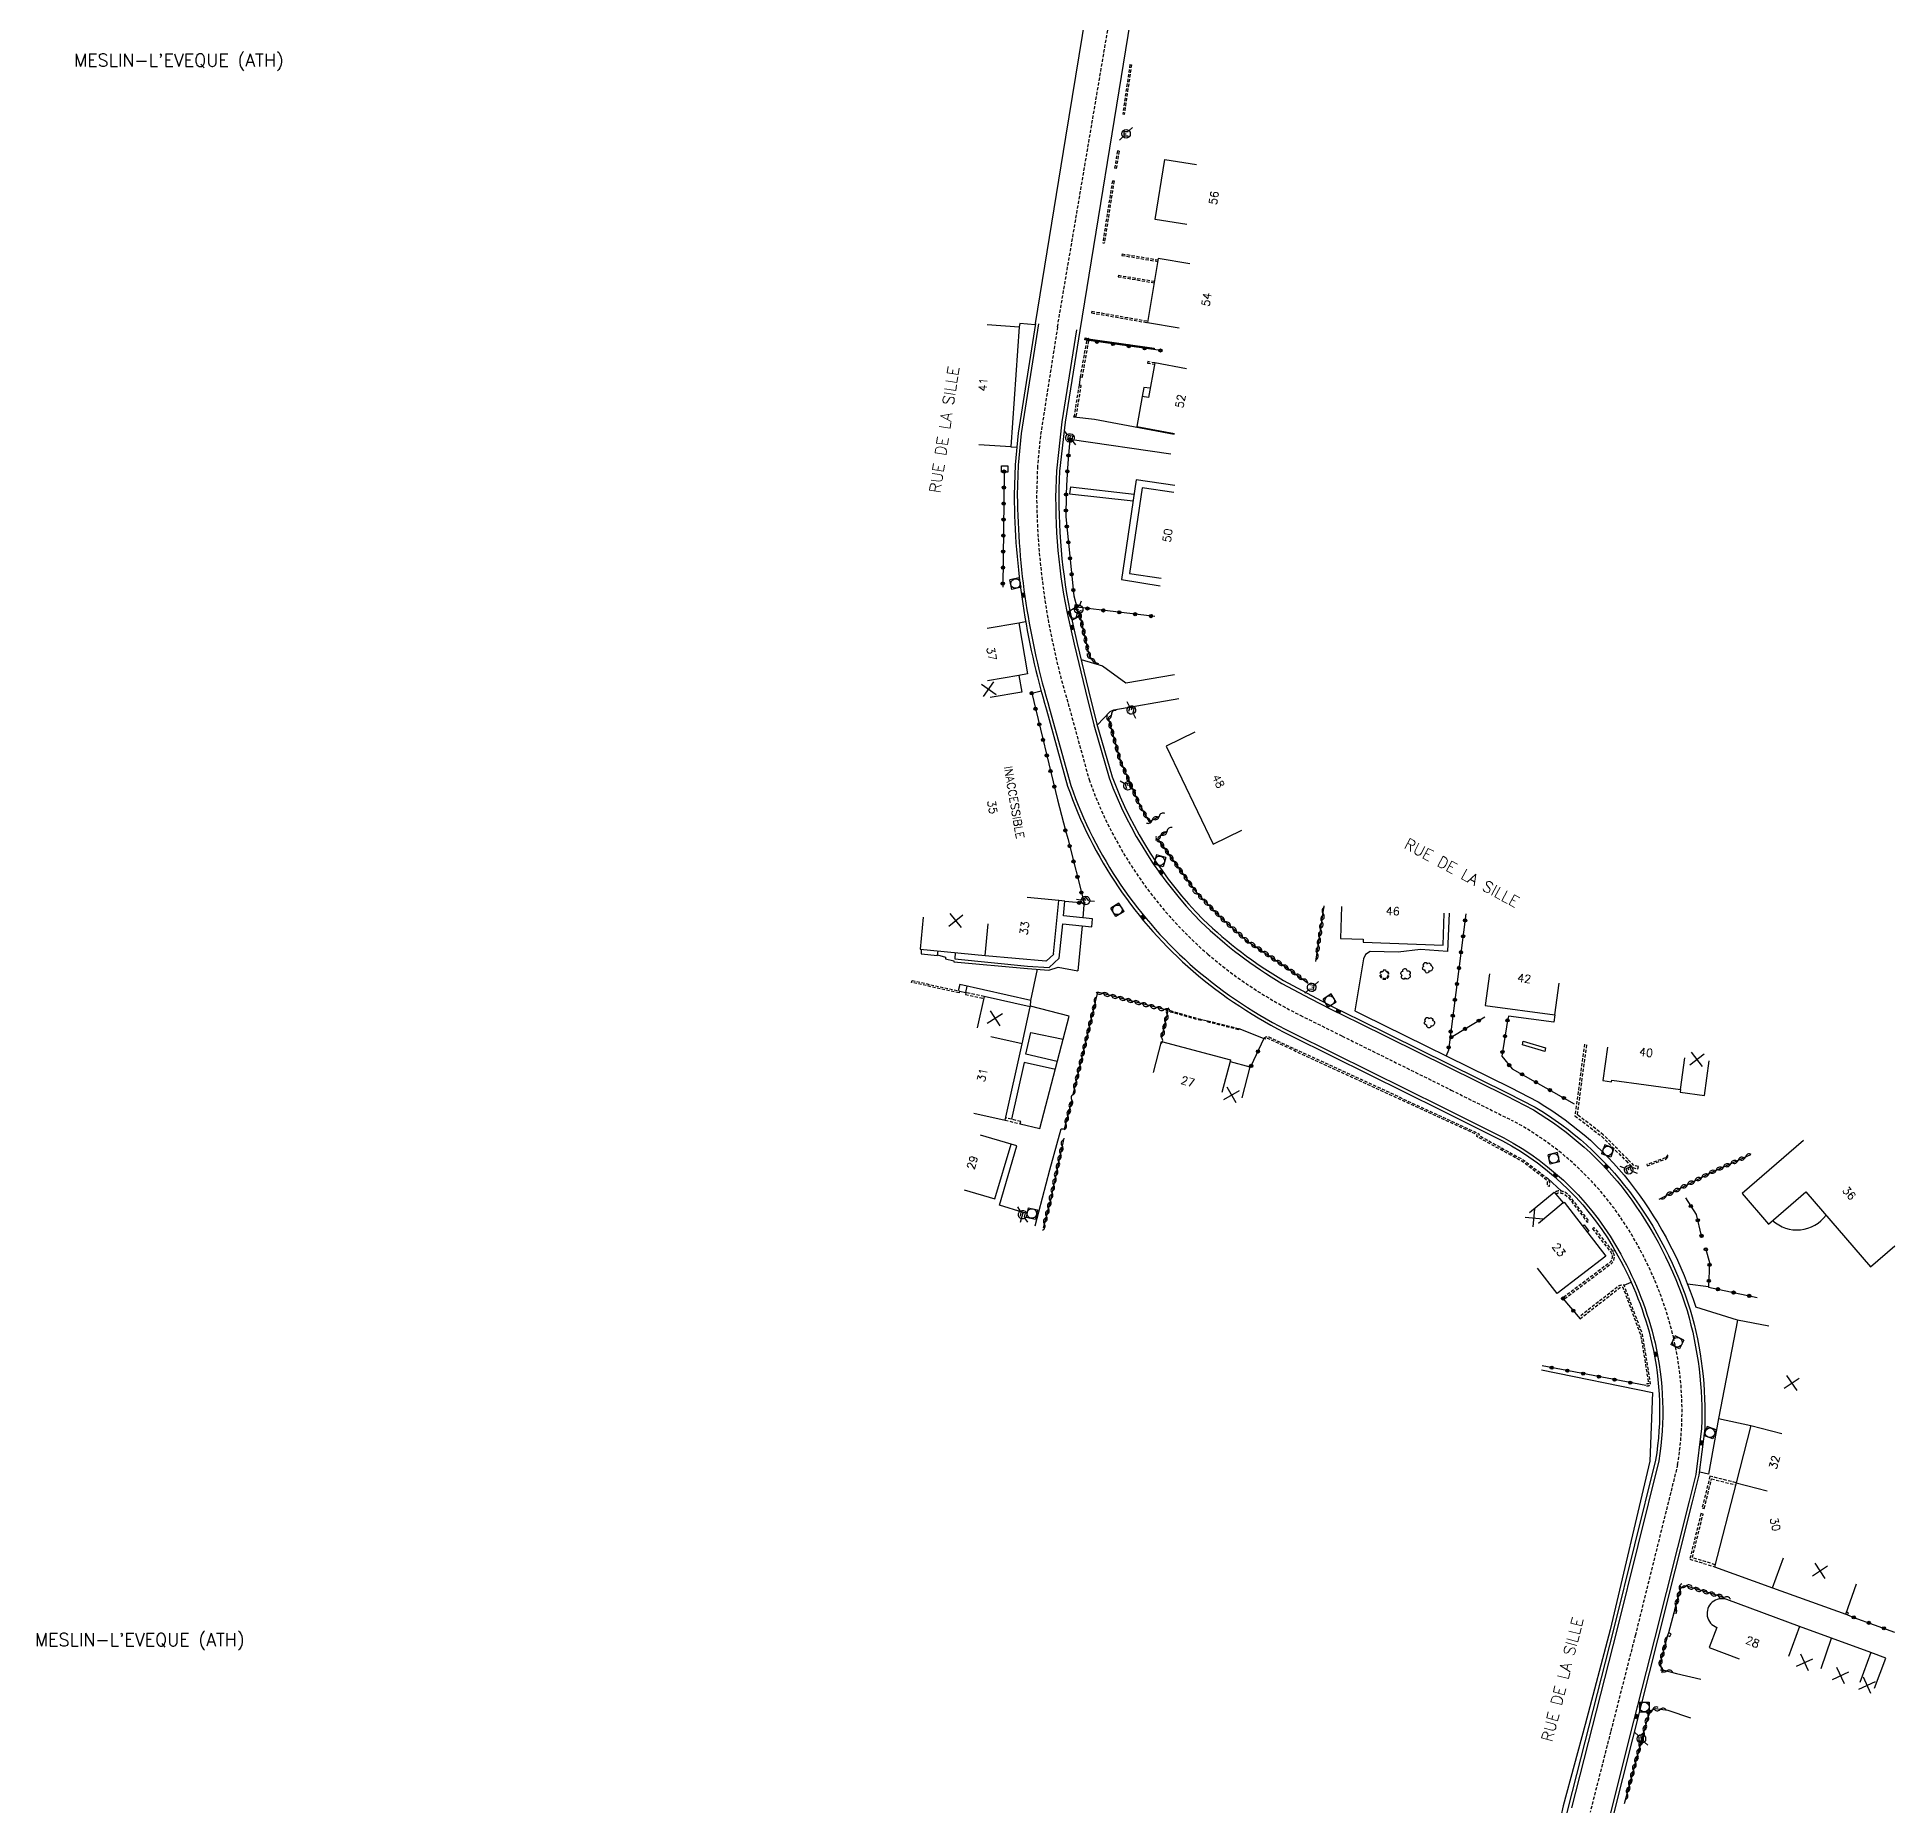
# Model space of a CAD drawing. Header units: millimetres. Extents: x 112999 to 114000, y 149000 to 150000.
# Drawn here: x 113010.4 to 113300.7, y 149212.4 to 149488.7 of the extents above; entities that cross this region are included whole.
import ezdxf
from ezdxf.enums import TextEntityAlignment as Align

# ---------------------------------------------------------------- set-up
doc = ezdxf.new("R2010")
doc.units = ezdxf.units.MM
doc.linetypes.add('DASHED', pattern=[0.75, 0.5, -0.25])
doc.layers.get('0').update_dxf_attribs({"linetype": 'CONTINUOUS'})
for name, color, linetype in [('W0001', 6, 'DASHED'), ('W0008', 7, 'CONTINUOUS'), ('W0100', 7, 'CONTINUOUS'), ('W0112', 1, 'DASHED'), ('W0300', 7, 'CONTINUOUS'), ('W0310', 3, 'CONTINUOUS'), ('W0322', 7, 'CONTINUOUS'), ('W0330', 7, 'CONTINUOUS'), ('W0334', 7, 'CONTINUOUS'), ('W0400', 7, 'CONTINUOUS'), ('W0420', 7, 'CONTINUOUS'), ('W0471', 7, 'CONTINUOUS'), ('W0980', 7, 'CONTINUOUS'), ('W0984', 7, 'CONTINUOUS'), ('W0989', 7, 'CONTINUOUS'), ('W0991', 7, 'CONTINUOUS'), ('W1102', 7, 'CONTINUOUS')]:
    doc.layers.add(name, color=color, linetype=linetype)
doc.styles.get("Standard").update_dxf_attribs({"font": 'romans.shx', "width": 0.85})

# ---------------------------------------------------------------- blocks, each defined once
blk = doc.blocks.new('t310o')
at = {"color": 0, "linetype": 'Continuous'}
for centre, start, end in [((-0.5, 0.38), 216.8699, 323.1304), ((0.5, -0.37), 36.8699, 143.1303)]:
    blk.add_arc(centre, 0.625, start, end, dxfattribs=at)
blk = doc.blocks.new('T400')
for p, q in [((-0.15, 0.3), (0.15, 0.3)), ((-0.15, -0.25), (-0.15, 0.3)), ((-0.15, 0.15), (0.15, 0.15)), ((-0.15, 0), (0.15, 0)), ((0.15, 0.3), (0.15, -0.25)), ((-0.15, -0.15), (0.15, -0.15)), ((-0.15, -0.25), (-0.15, -0.3)), ((-0.15, -0.3), (0.15, -0.3)), ((0.15, -0.3), (0.15, -0.25))]:
    blk.add_line(p, q)
blk = doc.blocks.new('T420')
for p, q in [((0.75, 0.75), (-0.75, 0.75)), ((-0.75, 0.75), (-0.75, -0.75)), ((0.75, 0.75), (0.75, -0.75)), ((0.75, -0.75), (-0.75, -0.75))]:
    blk.add_line(p, q)
blk.add_ellipse((0, 0), major_axis=(-0.53, 0.53), ratio=1, start_param=3.926991, end_param=10.210176)
blk = doc.blocks.new('T471')
for p, q in [((-0.333334, 0.333334), (-0.333334, -0.333334)), ((-0.333334, 0.333334), (0.333334, 0.333334)), ((-0.333334, 0), (0, 0)), ((0.500001, 0.500001), (1.000002, 1.000002)), ((-0.500001, -0.500001), (-1.000002, -1.000002)), ((-0.333334, -0.333334), (0.333334, -0.333334))]:
    blk.add_line(p, q)
blk.add_ellipse((0, 0), major_axis=(0.471405, 0.471405), ratio=1, start_param=5.4977871438, end_param=11.780972451)
blk = doc.blocks.new('T300')
for p, q in [((-0.8, 0.51), (-0.86, 0.34)), ((-0.86, 0.34), (-0.86, 0.17)), ((-0.86, 0.17), (-0.74, 0.06)), ((-0.69, 0.63), (-0.8, 0.51)), ((-0.8, -0.06), (-0.74, 0.06)), ((-0.74, 0.06), (-0.69, 0.11)), ((-0.57, 0.69), (-0.69, 0.63)), ((-0.46, 0.69), (-0.57, 0.69)), ((-0.29, 0.63), (-0.46, 0.69)), ((-0.29, 0.63), (-0.17, 0.74)), ((-0.23, 0.57), (-0.29, 0.63)), ((-0.17, 0.74), (-0.06, 0.8)), ((-0.06, 0.8), (0.06, 0.8)), ((0.06, 0.8), (0.23, 0.74)), ((0.23, 0.74), (0.34, 0.63)), ((0.34, 0.63), (0.4, 0.51)), ((0.46, 0.46), (0.34, 0.46)), ((0.4, 0.51), (0.4, 0.46)), ((0.57, 0.4), (0.46, 0.46)), ((0.57, 0.4), (0.69, 0.29)), ((0.69, 0.29), (0.74, 0.17)), ((0.74, 0.06), (0.69, -0.17)), ((0.74, 0.17), (0.74, 0.06)), ((-0.8, -0.17), (-0.8, -0.06)), ((-0.8, -0.23), (-0.8, -0.17)), ((-0.74, -0.34), (-0.8, -0.23)), ((-0.69, -0.4), (-0.74, -0.34)), ((-0.51, -0.46), (-0.69, -0.4)), ((-0.4, -0.46), (-0.51, -0.46)), ((-0.4, -0.46), (-0.34, -0.46)), ((-0.34, -0.46), (-0.34, -0.4)), ((-0.34, -0.51), (-0.34, -0.46)), ((-0.29, -0.63), (-0.34, -0.51)), ((-0.17, -0.74), (-0.29, -0.63)), ((-0.06, -0.8), (-0.17, -0.74)), ((0.06, -0.8), (-0.06, -0.8)), ((0.17, -0.74), (0.06, -0.8)), ((0.23, -0.69), (0.17, -0.74)), ((0.29, -0.46), (0.23, -0.46)), ((0.29, -0.63), (0.23, -0.69)), ((0.46, -0.4), (0.29, -0.46)), ((0.34, -0.51), (0.29, -0.63)), ((0.34, -0.51), (0.34, -0.46)), ((0.57, -0.34), (0.46, -0.4)), ((0.63, -0.29), (0.57, -0.34)), ((0.69, -0.17), (0.63, -0.29))]:
    blk.add_line(p, q)
blk = doc.blocks.new('t112o')
at = {"color": 0, "linetype": 'Continuous'}
for p, q in [((-0.5, 0.5), (0.5, 0.5)), ((-0.5, -0.5), (-0.5, 0.5)), ((0.5, 0.5), (0.5, -0.5)), ((0.5, -0.5), (-0.5, -0.5))]:
    blk.add_line(p, q, dxfattribs=at)
blk = doc.blocks.new('t991o')
at = {"color": 0, "linetype": 'Continuous'}
for p, q in [((-1, 1), (1, -1)), ((-1, -1), (1, 1))]:
    blk.add_line(p, q, dxfattribs=at)
blk = doc.blocks.new('t322o')
at = {"color": 0, "linetype": 'Continuous'}
for radius in [0.25, 0.15]:
    blk.add_circle((0, 0), radius, dxfattribs=at)

msp = doc.modelspace()

# ---------------------------------------------------------------- linework, layer by layer
at = {"layer": 'W0001', "flags": 128}
msp.add_lwpolyline([(113169.84, 149443.41), (113180.53, 149506.53), (113203.62, 149649.94), (113205.95, 149669.89), (113205.9, 149681.68), (113203.47, 149702.41), (113201.58, 149716.29), (113197.46, 149741.93), (113196.27, 149753.04), (113195.91, 149763.44), (113195.35, 149812.68), (113194.66, 149826.41)], dxfattribs=at)
at = {"layer": 'W0001'}
msp.add_lwpolyline([(113169.84, 149443.41), (113167.16, 149426.37), (113166.71, 149421.63), (113166.57, 149417.08, 0.071161), (113171.5, 149384.56), (113174.77, 149372.69, 0.130084), (113193.31, 149345.42, 0.062314), (113207.78, 149335.87), (113214.31, 149332.62), (113231.34, 149324.19), (113240.97, 149319.38, -0.146491), (113260.48, 149299.97, -0.068674), (113266.13, 149285.39, -0.098314), (113266.73, 149265.66), (113260.13, 149239.05), (113256.27, 149223.94), (113253.06, 149211.34)], format="xyb", dxfattribs=at)
at = {"layer": 'W0008', "flags": 128}
for points in [[(113166.38, 149443.96), (113171.16, 149473.06), (113174.24, 149492.1)], [(113181.21, 149491.18), (113173.31, 149442.87)]]:
    msp.add_lwpolyline(points, dxfattribs=at)
at = {"layer": 'W0008'}
for points in [[(113166.87, 149443.88), (113164.18, 149426.74), (113163.7, 149421.82), (113163.56, 149417.11, 0.07121), (113168.61, 149383.73), (113171.9, 149371.79, 0.130525), (113191.35, 149343.14, 0.062352), (113206.44, 149333.18), (113212.98, 149329.93), (113230, 149321.5), (113239.59, 149316.71, -0.146329), (113257.85, 149298.53, -0.068743), (113263.2, 149284.71, -0.097707), (113263.78, 149266.27), (113257.22, 149239.8), (113253.36, 149224.68), (113250.14, 149212.03)], [(113172.81, 149442.95), (113170.53, 149428.6), (113169.67, 149420.92, 0.06289), (113171.28, 149398.94), (113172.44, 149393.85), (113174.19, 149386.49), (113175.51, 149381.23), (113177.9, 149372.95, 0.105977), (113192.25, 149350.47, 0.057448), (113204.9, 149340.85), (113209.32, 149338.5), (113212.64, 149336.77), (113216.93, 149334.66), (113239.98, 149323.28), (113244.21, 149321.07, -0.097034), (113258.81, 149308.01, -0.083783), (113268.22, 149289.72, -0.080078), (113270.46, 149271.33), (113269.58, 149264.1), (113268.54, 149259.95), (113263.1, 149238.43), (113259.17, 149222.93), (113256.09, 149210.56)]]:
    msp.add_lwpolyline(points, format="xyb", dxfattribs=at)
for points in [[(113188.09, 149426.62), (113175.62, 149428.95), (113172.41, 149429.33), (113172.43, 149429.5)], [(113187.53, 149423.55), (113171.78, 149425.81)]]:
    msp.add_lwpolyline(points, dxfattribs=at)
at = {"layer": 'W0100', "flags": 128}
for points in [[(113190.06, 149459.43), (113185.12, 149460.21), (113186.6, 149469.58), (113191.54, 149468.8)], [(113190.51, 149453.29), (113185.57, 149454.11), (113183.9, 149444.08), (113188.83, 149443.25)]]:
    msp.add_lwpolyline(points, dxfattribs=at)
at = {"layer": 'W0100'}
for points in [[(113158.87, 149443.8), (113163.86, 149443.45), (113162.54, 149424.66), (113157.55, 149425.01)], [(113189.97, 149436.88), (113185.05, 149437.78), (113184.06, 149432.39), (113183.08, 149432.56), (113182.22, 149427.84), (113188.12, 149426.76)], [(113188.02, 149417.54), (113183.07, 149418.27), (113181.1, 149404.88), (113186.05, 149404.15)], [(113158.85, 149396.32), (113163.78, 149397.17), (113165.15, 149389.19), (113163.81, 149388.96), (113164.25, 149386.35), (113159.33, 149385.5)], [(113191.32, 149380.08), (113186.81, 149377.91), (113194.14, 149362.62), (113198.65, 149364.78)], [(113148.87, 149351.18), (113148.37, 149346.2), (113158.53, 149345.18), (113168.01, 149344.37), (113168.07, 149344.31), (113169.29, 149345.39), (113169.23, 149345.44), (113170.05, 149353.79), (113165.08, 149354.28)], [(113214.22, 149352.87), (113214.04, 149347.87), (113217.62, 149347.74), (113217.6, 149347.29), (113230.08, 149346.84), (113230.26, 149351.83)], [(113237.32, 149342.35), (113236.64, 149337.4), (113247.55, 149335.91), (113248.23, 149340.86)], [(113156.77, 149320.56), (113161.65, 149319.48), (113164.3, 149331.41), (113165.59, 149337.2), (113158.38, 149338.8), (113157.29, 149333.92)], [(113184.83, 149326.94), (113186.11, 149331.77), (113196.87, 149328.92), (113196.8, 149328.65), (113199.91, 149327.82), (113198.63, 149322.99)], [(113255.75, 149330.88), (113255.04, 149325.67), (113256.39, 149325.48), (113256.43, 149325.74), (113267.2, 149324.29), (113267.14, 149323.84), (113270.91, 149323.33), (113271.64, 149328.73)], [(113155.27, 149308.59), (113160.06, 149307.17), (113162.59, 149315.72), (113157.79, 149317.14)], [(113286.41, 149316.31), (113276.81, 149308.01), (113280.93, 149303.25), (113286.75, 149308.28), (113296.89, 149296.56), (113300.67, 149299.83)], [(113243.61, 149305.03), (113247.45, 149308.23), (113248.85, 149306.55), (113248.99, 149306.66), (113255.5, 149298.24), (113247.9, 149292.38), (113244.84, 149296.34)], [(113280.98, 149287.27), (113276.07, 149288.22), (113273.11, 149272.89), (113278.18, 149271.77), (113275.86, 149262.81), (113272.51, 149249.71), (113281.58, 149246.41), (113293.01, 149242.32), (113294.7, 149247.03)]]:
    msp.add_lwpolyline(points, dxfattribs=at)
for points in [[(113281.58, 149303.81, 0.444637), (113289.93, 149304.61, 0.444637)], [(113297.5, 149230.74), (113299.25, 149235.43), (113296.93, 149236.29), (113290.75, 149238.55), (113285.78, 149240.38), (113274.4, 149244.59, 1.002148), (113272.87, 149240.24), (113271.68, 149237.08), (113276.37, 149235.32)]]:
    msp.add_lwpolyline(points, format="xyb", dxfattribs=at)
at = {"layer": 'W0112'}
for p, q in [((113181.14, 149484.39), (113180.03, 149476.64)), ((113181.38, 149484.36), (113180.28, 149476.61)), ((113181.14, 149484.39), (113181.38, 149484.36)), ((113180.28, 149476.61), (113180.03, 149476.64)), ((113179.2, 149470.9), (113178.76, 149468.22)), ((113179.01, 149468.18), (113178.76, 149468.22)), ((113179.45, 149470.86), (113179.01, 149468.18)), ((113179.45, 149470.86), (113179.2, 149470.9)), ((113178.42, 149466.25), (113176.9, 149456.53)), ((113178.67, 149466.21), (113177.15, 149456.49)), ((113178.42, 149466.25), (113178.67, 149466.21)), ((113176.9, 149456.53), (113177.15, 149456.49)), ((113179.94, 149454.83), (113179.9, 149454.59)), ((113179.9, 149454.59), (113185.5, 149453.65)), ((113179.94, 149454.83), (113185.54, 149453.9)), ((113179.35, 149451.49), (113179.3, 149451.25)), ((113179.3, 149451.25), (113184.94, 149450.31)), ((113179.35, 149451.49), (113184.98, 149450.55)), ((113175.2, 149445.86), (113175.16, 149445.61)), ((113175.16, 149445.61), (113183.9, 149444.08)), ((113175.2, 149445.86), (113183.94, 149444.32))]:
    msp.add_line(p, q, dxfattribs=at)
for points in [[(113173.73, 149435.56), (113174.72, 149441.18), (113174.38, 149441.24), (113173.38, 149435.62)], [(113172.77, 149429.45), (113173.55, 149434.24), (113173.2, 149434.3), (113172.43, 149429.5)], [(113154.45, 149339.35), (113147.04, 149341.01), (113147.11, 149341.3), (113154.52, 149339.64)], [(113187.42, 149336.59), (113192.33, 149335.22), (113192.28, 149335.03), (113187.37, 149336.4)], [(113198.12, 149333.59), (113193.25, 149334.83), (113193.3, 149335.02), (113198.17, 149333.78)], [(113266.23, 149242.98), (113266.15, 149242.51), (113266.54, 149242.44), (113266.62, 149242.91)], [(113265.33, 149239.4), (113265.15, 149238.94), (113265.53, 149238.8), (113265.7, 149239.25)]]:
    msp.add_lwpolyline(points, close=True, dxfattribs=at)
for points in [[(113185.05, 149437.78), (113183.93, 149438), (113183.9, 149437.77), (113185.01, 149437.57)], [(113158.38, 149338.8), (113155.52, 149339.42), (113155.46, 149339.13), (113158.31, 149338.51)], [(113252.18, 149331.37), (113250.69, 149320.17), (113254.88, 149316.93), (113258.67, 149313.11), (113259.72, 149312.07), (113260.51, 149311.87), (113260.6, 149312.23), (113259.91, 149312.4), (113258.93, 149313.38), (113255.12, 149317.21), (113251.08, 149320.33), (113252.55, 149331.32)], [(113161.65, 149319.48), (113164.03, 149318.91), (113164.1, 149319.27), (113161.73, 149319.83)], [(113265.19, 149314.05), (113264.82, 149313.61), (113261.9, 149312.53), (113261.97, 149312.32), (113264.95, 149313.42), (113265.36, 149313.91)], [(113275.86, 149262.83), (113271.78, 149263.85), (113270.57, 149258.91), (113270.9, 149258.83), (113272.03, 149263.44), (113275.78, 149262.5)], [(113272.6, 149250.03), (113269.04, 149251.13), (113270.71, 149257.94), (113270.38, 149258.02), (113268.63, 149250.89), (113272.51, 149249.71)], [(113293.01, 149242.32), (113293.3, 149242.21), (113293.41, 149242.49), (113293.12, 149242.6)]]:
    msp.add_lwpolyline(points, dxfattribs=at)
at = {"layer": 'W0112', "flags": 128}
for points in [[(113221.35, 149341.64, 2.754889), (113220.43, 149341.68, 0.362991)], [(113202.14, 149332.27, -0.362682), (113202.84, 149332.49), (113235.37, 149317.51), (113235.73, 149317.29), (113235.69, 149317.08), (113242.62, 149313.27), (113246.43, 149310.38, -0.250878), (113246.64, 149309.11), (113246.36, 149309.2, 0.241659), (113246.21, 149310.17), (113242.46, 149313.02), (113235.34, 149316.93), (113235.39, 149317.15), (113235.23, 149317.25), (113202.72, 149332.22, 0.356539), (113202.4, 149332.11)]]:
    msp.add_lwpolyline(points, format="xyb", close=True, dxfattribs=at)
for points in [[(113221.27, 149341.75, 2.754889), (113220.53, 149341.78, 0.362991), (113221.27, 149341.75, 0.362991)], [(113247.66, 149307.99, -0.029902), (113248.16, 149308.13, -0.119732), (113249.09, 149307.89), (113249.71, 149307.35), (113252.62, 149303.55), (113252.85, 149303.73), (113249.93, 149307.55), (113249.27, 149308.14, 0.127474), (113248.13, 149308.43, 0.037696), (113247.45, 149308.23)], [(113253.41, 149302.52), (113256.32, 149298.84, -0.300301), (113256.21, 149297.3), (113248.78, 149291.68)], [(113253.41, 149302.52), (113253.65, 149302.7), (113256.57, 149299.01, -0.311084), (113256.42, 149297.08), (113248.96, 149291.44)], [(113251.49, 149288.44), (113257.66, 149293.29, -0.09734), (113258.17, 149293.4), (113260.96, 149285.89), (113262.2, 149278.31, -0.232341), (113261.9, 149278.28), (113261.79, 149278, 0.324147), (113262.52, 149278.21), (113261.26, 149285.97), (113258.38, 149293.69, 0.136726), (113257.5, 149293.55), (113251.3, 149288.67)]]:
    msp.add_lwpolyline(points, format="xyb", dxfattribs=at)
at = {"layer": 'W0310'}
for points in [[(113173.22, 149398.81), (113174.8, 149391.95), (113175.48, 149391.1), (113176.26, 149390.8)], [(113178.26, 149382.81), (113177.76, 149382.34), (113179.61, 149375.69), (113182.58, 149368.83), (113184.16, 149366.11), (113185.76, 149366.95)], [(113186.95, 149364.61), (113185.58, 149363.62), (113185.48, 149363.45), (113191.64, 149354.89), (113195.68, 149350.81), (113199.39, 149347.55), (113205.78, 149343.21), (113209.01, 149340.87)], [(113210.22, 149344.26), (113211.53, 149352.97)], [(113186.14, 149332.34), (113187.13, 149336.59), (113176.11, 149339.47), (113172.23, 149323.49)], [(113172.09, 149322.58), (113170.89, 149318.07)], [(113170.83, 149316.68), (113168.62, 149306.58), (113167.59, 149302.62)], [(113263.85, 149307.13), (113271.99, 149311.31), (113278.16, 149314.1)], [(113274.02, 149244.91), (113268.16, 149246.66), (113267.73, 149246.7), (113267.17, 149246.32), (113266.26, 149242.98)], [(113265.15, 149238.94), (113264.03, 149234.71), (113264.14, 149233.83), (113264.58, 149233.53), (113266.55, 149233.04)], [(113265.24, 149227.25), (113263.21, 149227.51), (113262.49, 149227.19), (113262.01, 149226.07), (113258.39, 149212.67)]]:
    msp.add_lwpolyline(points, dxfattribs=at)
at = {"layer": 'W0322'}
for points in [[(113185.93, 149439.73), (113174.76, 149441.27)], [(113171.78, 149425.81), (113171.43, 149422.12), (113171.26, 149418.61)], [(113161.49, 149420.81), (113161.28, 149402.77)], [(113171.18, 149417.23), (113171.13, 149413.73), (113172.4, 149401.41), (113172.87, 149399.62)], [(113185.07, 149398.15), (113172.87, 149399.62)], [(113165.81, 149386.18), (113169.84, 149369.54)], [(113171.07, 149364.74), (113171.44, 149363.46), (113173.99, 149353.38), (113171, 149353.64)], [(113233.66, 149351.71), (113230.91, 149330.41)], [(113231.37, 149332.46), (113236.62, 149335.6)], [(113240.15, 149335.07), (113239.25, 149329.47), (113240.89, 149327.51), (113250.59, 149322.03)], [(113200.11, 149327.96), (113202.13, 149332.27)], [(113270.47, 149301.4), (113269.66, 149304.72), (113267.99, 149307.32)], [(113271.13, 149299.29), (113271.73, 149297.22), (113271.57, 149293.37), (113279.17, 149291.75)], [(113248.78, 149291.68), (113248.82, 149291.62), (113251.5, 149288.44)], [(113261.79, 149278), (113245.57, 149281.1)], [(113294.26, 149241.8), (113300.61, 149239.49)]]:
    msp.add_lwpolyline(points, dxfattribs=at)
at = {"layer": 'W0330'}
msp.add_lwpolyline([(113245.45, 149280.47), (113262.81, 149276.94), (113262.38, 149266.18), (113256.18, 149239.83), (113252.27, 149225.04), (113248.84, 149212.36), (113248.46, 149210.67), (113246.23, 149201.65), (113229.98, 149205.73)], dxfattribs=at)
at = {"layer": 'W0334'}
for points in [[(113166.38, 149443.96), (113163.68, 149426.81), (113163.21, 149421.85), (113163.06, 149417.11, 0.071198), (113168.13, 149383.59), (113171.42, 149371.64, 0.130589), (113191.02, 149342.76, 0.06235), (113206.22, 149332.73), (113212.75, 149329.48), (113229.78, 149321.05), (113239.36, 149316.27, -0.146286), (113257.41, 149298.28, -0.068736), (113262.72, 149284.6, -0.097592), (113263.29, 149266.37), (113256.73, 149239.92), (113252.87, 149224.8), (113249.65, 149212.16), (113249.27, 149210.65), (113242.12, 149182.31), (113230.33, 149135.97), (113217.01, 149083.57), (113213.96, 149071.4), (113214.17, 149071.35)], [(113173.31, 149442.87), (113171.02, 149428.53), (113170.17, 149420.88, 0.062829), (113171.77, 149399.04), (113172.93, 149393.96), (113174.68, 149386.6), (113175.99, 149381.36), (113178.38, 149373.11, 0.105875), (113192.6, 149350.83, 0.057383), (113205.15, 149341.29), (113209.55, 149338.94), (113212.87, 149337.21), (113217.15, 149335.1), (113240.22, 149323.72), (113244.46, 149321.51, -0.097102), (113259.21, 149308.31, -0.083783), (113268.7, 149289.86, -0.080168), (113270.96, 149271.29), (113270.07, 149264.01), (113269.02, 149259.83), (113263.58, 149238.31), (113259.66, 149222.81), (113256.57, 149210.44)], [(113216.29, 149336.58), (113217.57, 149335.95), (113240.64, 149324.56), (113244.92, 149322.33, -0.097229), (113259.96, 149308.88, -0.083334), (113269.56, 149290.25, -0.080386)]]:
    msp.add_lwpolyline(points, format="xyb", dxfattribs=at)
for points in [[(113166.34, 149443.74), (113163.95, 149443.96), (113163.86, 149443.45)], [(113173.38, 149435.62), (113173.2, 149434.3)], [(113184.33, 149433.85), (113183.34, 149433.96), (113183.08, 149432.56)], [(113162.54, 149424.66), (113163.47, 149424.6)], [(113188.18, 149418.61), (113182.14, 149419.5), (113179.86, 149403.97), (113185.87, 149402.96)], [(113171.26, 149418.61), (113171.18, 149417.23)], [(113171.85, 149418.43), (113171.72, 149417.34), (113181.66, 149416.22)], [(113171.85, 149418.43), (113181.82, 149417.29)], [(113163.78, 149397.17), (113164.86, 149397.38)], [(113173.53, 149391.43), (113176.86, 149390.47), (113180.54, 149387.78), (113188.14, 149389.1)], [(113165.81, 149386.18), (113167.28, 149386.55)], [(113176.04, 149381.2), (113178.09, 149383.33), (113178.64, 149383.58), (113188.79, 149385.34)], [(113169.84, 149369.54), (113171.07, 149364.74)], [(113153.87, 149345.65), (113153.78, 149344.69), (113165.16, 149343.55), (113168.55, 149343.34), (113170.12, 149344.81), (113170.65, 149350.14), (113175.18, 149349.69), (113175.33, 149350.93), (113170.78, 149351.38), (113171.01, 149353.69), (113170.05, 149353.79)], [(113173.85, 149351.08), (113174.03, 149353.13), (113173.99, 149353.38)], [(113173.7, 149349.84), (113173, 149342.8)], [(113231.02, 149351.81), (113230.8, 149345.82), (113226.54, 149346.14), (113223.07, 149345.7), (113218.69, 149345.81), (113217.98, 149345.37), (113217.64, 149344.67), (113216.29, 149336.58)], [(113148.55, 149346.19), (113148.54, 149345.48), (113151.07, 149345.23), (113151.19, 149345.92)], [(113151.09, 149345.3), (113152.32, 149344.95), (113152.33, 149344.67), (113153.64, 149344.38), (113153.65, 149344.2), (113165.16, 149343.17), (113168.47, 149342.92), (113169.92, 149343.39), (113173, 149342.8)], [(113164.03, 149318.91), (113167.09, 149318.18), (113171.67, 149335.72), (113165.64, 149337.28), (113165.66, 149338.17), (113154.59, 149340.67), (113154.31, 149339.69)], [(113165.66, 149338.17), (113166.69, 149343.05)], [(113192.33, 149335.22), (113193.3, 149335.02)], [(113247.55, 149335.91), (113247.41, 149334.77), (113240.29, 149335.73), (113240.15, 149335.07)], [(113169.81, 149328.62), (113164.91, 149329.77), (113165.67, 149333.18), (113170.74, 149332.15)], [(113198.17, 149333.78), (113201.95, 149332.31)], [(113230.91, 149330.41), (113230.59, 149329.52)], [(113169.5, 149327.4), (113164.65, 149328.5), (113162.64, 149319.62)], [(113166.34, 149302.95), (113168.63, 149311.74), (113170.39, 149318.15), (113170.91, 149318.15)], [(113164.07, 149303.53), (113164.47, 149305.06), (113160.77, 149306.2), (113163.48, 149315.46), (113162.59, 149315.72)], [(113246.43, 149310.38), (113248.57, 149308.39)], [(113251.87, 149302.93), (113252.12, 149303.12), (113252.87, 149302.16), (113252.62, 149301.97)], [(113256.57, 149299.01), (113256.93, 149299.14)], [(113258.38, 149293.69), (113259.47, 149294.16)], [(113268.26, 149293.93), (113271.57, 149293.48)], [(113276.07, 149288.22), (113269.56, 149290.25)], [(113273.11, 149272.89), (113271.58, 149264.16), (113270.22, 149264.5)], [(113266.15, 149242.51), (113265.33, 149239.4)], [(113293.3, 149242.21), (113294.26, 149241.8)], [(113268.8, 149226.06), (113265.24, 149227.25)]]:
    msp.add_lwpolyline(points, dxfattribs=at)
for points in [[(113184.93, 149439.9), (113174.62, 149441.33), (113174.64, 149441.53), (113184.96, 149440.11)], [(113242.6, 149331.8), (113246.11, 149330.76), (113245.98, 149330.22), (113242.47, 149331.25)]]:
    msp.add_lwpolyline(points, close=True, dxfattribs=at)
at = {"layer": 'W0334', "flags": 128}
for points in [[(113154.52, 149339.64), (113155.52, 149339.42)], [(113155.52, 149339.42), (113155.75, 149340.41)], [(113266.55, 149233.04), (113270.34, 149232.12)]]:
    msp.add_lwpolyline(points, dxfattribs=at)
at = {"layer": 'W1102'}
msp.add_line((113289.16, 149233.81), (113290.75, 149238.55), dxfattribs=at)
at = {"layer": 'W1102', "flags": 128}
for points in [[(113163.81, 149388.96), (113158.88, 149388.11)], [(113158.53, 149345.18), (113159.03, 149350.16)], [(113164.3, 149331.41), (113159.42, 149332.49)], [(113267.2, 149324.29), (113267.87, 149329.24)], [(113196.8, 149328.65), (113195.52, 149323.81)], [(113248.85, 149306.55), (113245, 149303.36)], [(113278.18, 149271.77), (113283.02, 149270.51)], [(113275.86, 149262.81), (113280.7, 149261.55)], [(113281.58, 149246.41), (113283.26, 149251.12)], [(113285.78, 149240.38), (113284.04, 149235.69)], [(113296.93, 149236.29), (113295.21, 149231.6)]]:
    msp.add_lwpolyline(points, dxfattribs=at)

# ---------------------------------------------------------------- block references
at = {"layer": 'W0112', "rotation": 270.067858683984}
msp.add_blockref('t112o', (113161.6, 149421.23), dxfattribs=at)
at = {"layer": 'W0300'}
for p, rotation in [((113224.24, 149342.18), 315.051950347449), ((113227.71, 149343.26), 346.199561245471), ((113227.99, 149334.68), 346.199561245471)]:
    msp.add_blockref('T300', p, dxfattribs=dict(at, rotation=rotation))
at = {"layer": 'W0310'}
for p, rotation in [((113173.22, 149398.81), 282.967464969742), ((113173.5, 149397.59), 282.967464969742), ((113173.78, 149396.37), 282.967464969742), ((113174.06, 149395.15), 282.967464969742), ((113174.34, 149393.94), 282.967464969742), ((113174.62, 149392.72), 282.967464969742), ((113175.09, 149391.59), 308.4821015734479), ((113178.26, 149382.81), 223.2579004351661), ((113177.91, 149381.8), 285.572622303153), ((113178.24, 149380.6), 285.572622303153), ((113178.58, 149379.39), 285.572622303153), ((113178.92, 149378.19), 285.572622303153), ((113179.25, 149376.98), 285.572622303153), ((113179.59, 149375.78), 285.572622303153), ((113180.07, 149374.63), 293.412672025521), ((113180.57, 149373.48), 293.412672025521), ((113181.07, 149372.33), 293.412672025521), ((113181.56, 149371.19), 293.412672025521), ((113182.06, 149370.04), 293.412672025521), ((113182.56, 149368.89), 293.412672025521), ((113183.17, 149367.81), 300.052368706645), ((113183.8, 149366.73), 300.052368706645), ((113184.64, 149366.36), 27.5060484693001), ((113185.74, 149366.94), 27.5060484693001), ((113185.94, 149363.88), 215.552657904917), ((113185.83, 149362.96), 305.720281330495), ((113186.95, 149364.61), 215.552657904917), ((113186.56, 149361.94), 305.720281330495), ((113187.29, 149360.93), 305.720281330495), ((113188.02, 149359.91), 305.720281330495), ((113188.75, 149358.9), 305.720281330495), ((113189.48, 149357.88), 305.720281330495), ((113190.21, 149356.87), 305.720281330495), ((113190.94, 149355.85), 305.720281330495), ((113191.68, 149354.84), 314.799047118407), ((113192.56, 149353.96), 314.799047118407), ((113193.44, 149353.07), 314.799047118407), ((113194.32, 149352.18), 314.799047118407), ((113195.2, 149351.3), 314.799047118407), ((113211.35, 149351.73), 81.39334357087179), ((113196.11, 149350.44), 318.616424512769), ((113197.05, 149349.61), 318.616424512769), ((113197.98, 149348.78), 318.616424512769), ((113210.97, 149349.26), 81.39334357087179), ((113211.16, 149350.49), 81.39334357087179), ((113198.92, 149347.96), 318.616424512769), ((113199.91, 149347.19), 325.827368628025), ((113200.94, 149346.49), 325.827368628025), ((113201.98, 149345.79), 325.827368628025), ((113210.41, 149345.55), 81.39334357087179), ((113210.6, 149346.79), 81.39334357087179), ((113210.78, 149348.02), 81.39334357087179), ((113203.01, 149345.09), 325.827368628025), ((113204.04, 149344.38), 325.827368628025), ((113205.08, 149343.68), 325.827368628025), ((113206.11, 149342.97), 324.092869030482), ((113207.12, 149342.24), 324.092869030482), ((113208.13, 149341.5), 324.092869030482), ((113175.41, 149336.55), 256.345233266932), ((113175.7, 149337.77), 256.345233266932), ((113176.84, 149339.28), 165.372137817302), ((113178.05, 149338.96), 165.372137817302), ((113179.26, 149338.65), 165.372137817302), ((113180.47, 149338.33), 165.372137817302), ((113181.68, 149338.02), 165.372137817302), ((113182.89, 149337.7), 165.372137817302), ((113184.1, 149337.38), 165.372137817302), ((113185.31, 149337.07), 165.372137817302), ((113174.82, 149334.12), 256.345233266932), ((113175.11, 149335.34), 256.345233266932), ((113186.52, 149336.75), 165.372137817302), ((113186.7, 149334.77), 76.91621760364299), ((113186.99, 149335.99), 76.91621760364299), ((113174.23, 149331.7), 256.345233266932), ((113174.52, 149332.91), 256.345233266932), ((113186.14, 149332.34), 76.91621760364299), ((113186.42, 149333.56), 76.91621760364299), ((113173.34, 149328.05), 256.345233266932), ((113173.64, 149329.27), 256.345233266932), ((113173.93, 149330.48), 256.345233266932), ((113172.75, 149325.62), 256.345233266932), ((113173.05, 149326.84), 256.345233266932), ((113172.09, 149322.58), 255.104630355292), ((113172.46, 149324.41), 256.345233266932), ((113171.44, 149320.16), 255.104630355292), ((113171.76, 149321.37), 255.104630355292), ((113171.12, 149318.95), 255.104630355292), ((113170.29, 149314.23), 257.646195096831), ((113170.56, 149315.46), 257.646195096831), ((113277.32, 149313.72), 24.26426360858703), ((113169.49, 149310.57), 257.646195096831), ((113169.76, 149311.79), 257.646195096831), ((113170.03, 149313.01), 257.646195096831), ((113271.63, 149311.13), 27.16976306817561), ((113272.76, 149311.66), 24.26426360858703), ((113273.9, 149312.18), 24.26426360858703), ((113275.04, 149312.69), 24.26426360858703), ((113276.18, 149313.2), 24.26426360858703), ((113168.96, 149308.13), 257.646195096831), ((113169.22, 149309.35), 257.646195096831), ((113266.07, 149308.28), 27.16976306817561), ((113267.18, 149308.85), 27.16976306817561), ((113268.29, 149309.42), 27.16976306817561), ((113269.41, 149309.99), 27.16976306817561), ((113270.52, 149310.56), 27.16976306817561), ((113168.39, 149305.69), 255.4755557920281), ((113168.69, 149306.91), 257.646195096831), ((113264.96, 149307.7), 27.16976306817561), ((113167.76, 149303.27), 255.4755557920281), ((113168.08, 149304.48), 255.4755557920281), ((113266.44, 149243.64), 254.6225434624149), ((113266.77, 149244.84), 254.6225434624149), ((113267.1, 149246.05), 254.6225434624149), ((113268.03, 149246.67), 174.687287825845), ((113269.23, 149246.34), 163.359533164491), ((113270.43, 149245.98), 163.359533164491), ((113271.62, 149245.62), 163.359533164491), ((113272.82, 149245.26), 163.359533164491), ((113274.02, 149244.91), 163.359533164491), ((113264.19, 149235.32), 255.138676684104), ((113264.51, 149236.53), 255.138676684104), ((113264.83, 149237.74), 255.138676684104), ((113264.11, 149234.1), 277.269936160031), ((113265.02, 149233.42), 346.0749110229191), ((113262.13, 149226.34), 246.885633316718), ((113262.79, 149227.32), 203.863107977791), ((113264, 149227.41), 172.769840483019), ((113261.44, 149223.94), 254.884069261613), ((113261.76, 149225.15), 254.884069261613), ((113260.79, 149221.53), 254.884069261613), ((113261.11, 149222.74), 254.884069261613), ((113259.81, 149217.91), 254.884069261613), ((113260.13, 149219.12), 254.884069261613), ((113260.46, 149220.32), 254.884069261613), ((113259.16, 149215.5), 254.884069261613), ((113259.48, 149216.7), 254.884069261613), ((113258.83, 149214.29), 254.884069261613)]:
    msp.add_blockref('t310o', p, dxfattribs=dict(at, rotation=rotation))
at = {"layer": 'W0322'}
for p, rotation in [((113176.02, 149441.09), 172.143284294564), ((113178.5, 149440.75), 172.143284294564), ((113180.98, 149440.41), 172.143284294564), ((113183.45, 149440.07), 172.143284294564), ((113185.93, 149439.73), 172.143284294564), ((113171.78, 149425.81), 264.688963058255), ((113171.55, 149423.32), 264.688963058255), ((113161.49, 149420.81), 269.327670436473), ((113171.37, 149420.83), 267.211951151875), ((113161.43, 149415.81), 269.327670436473), ((113161.46, 149418.31), 269.327670436473), ((113171.18, 149417.23), 269.1794155674389), ((113161.41, 149413.31), 269.327670436473), ((113171.15, 149414.73), 269.1794155674389), ((113161.38, 149410.81), 269.327670436473), ((113171.29, 149412.23), 275.865630721023), ((113161.35, 149408.31), 269.327670436473), ((113171.54, 149409.75), 275.865630721023), ((113171.8, 149407.26), 275.865630721023), ((113161.32, 149405.81), 269.327670436473), ((113172.05, 149404.77), 275.865630721023), ((113161.29, 149403.31), 269.327670436473), ((113172.31, 149402.29), 275.865630721023), ((113172.81, 149399.84), 284.768379546239), ((113174.52, 149399.42), 173.118349924376), ((113177.01, 149399.12), 173.118349924376), ((113179.49, 149398.82), 173.118349924376), ((113181.97, 149398.52), 173.118349924376), ((113184.45, 149398.23), 173.118349924376), ((113165.81, 149386.18), 283.593125097714), ((113166.4, 149383.75), 283.593125097714), ((113166.99, 149381.32), 283.593125097714), ((113167.58, 149378.89), 283.593125097714), ((113168.16, 149376.46), 283.593125097714), ((113168.75, 149374.03), 283.593125097714), ((113169.34, 149371.6), 283.593125097714), ((113171.07, 149364.74), 285.984520613533), ((113171.73, 149362.32), 284.184822488187), ((113172.34, 149359.9), 284.184822488187), ((113172.95, 149357.48), 284.184822488187), ((113173.56, 149355.05), 284.184822488187), ((113173.22, 149353.44), 174.942385790215), ((113233.53, 149350.68), 262.626536867016), ((113233.21, 149348.2), 262.626536867016), ((113232.57, 149343.24), 262.626536867016), ((113232.89, 149345.72), 262.626536867016), ((113232.25, 149340.76), 262.626536867016), ((113231.93, 149338.28), 262.626536867016), ((113231.6, 149335.8), 262.626536867016), ((113235.66, 149335.03), 30.82443078021929), ((113240.15, 149335.07), 260.877089235927), ((113231.28, 149333.32), 262.626536867016), ((113231.37, 149332.46), 30.82443078021929), ((113233.52, 149333.74), 30.82443078021929), ((113239.76, 149332.6), 260.877089235927), ((113201.17, 149330.22), 64.83461611608621), ((113230.96, 149330.84), 262.626536867016), ((113239.36, 149330.13), 260.877089235927), ((113200.11, 149327.96), 64.83461611608621), ((113240.42, 149328.06), 309.759324984938), ((113242.43, 149326.63), 330.553762125935), ((113244.61, 149325.41), 330.553762125935), ((113246.79, 149324.18), 330.553762125935), ((113248.96, 149322.95), 330.553762125935), ((113268.8, 149306.06), 122.63552754816), ((113269.88, 149303.83), 103.704057623993), ((113270.47, 149301.4), 103.704057623993), ((113271.13, 149299.29), 286.264147755635), ((113271.72, 149296.88), 267.542703852712), ((113271.61, 149294.38), 267.542703852712), ((113248.82, 149291.62), 310.197414158545), ((113273.03, 149293.06), 347.989779525614), ((113275.47, 149292.54), 347.989779525614), ((113277.92, 149292.02), 347.989779525614), ((113250.43, 149289.71), 310.197414158545), ((113247.06, 149280.81), 169.202491488827), ((113249.51, 149280.34), 169.202491488827), ((113251.97, 149279.88), 169.202491488827), ((113254.43, 149279.41), 169.202491488827), ((113256.88, 149278.94), 169.202491488827), ((113259.34, 149278.47), 169.202491488827), ((113294.26, 149241.8), 339.985963666513), ((113296.61, 149240.94), 339.985963666513), ((113298.95, 149240.09), 339.985963666513)]:
    msp.add_blockref('t322o', p, dxfattribs=dict(at, rotation=rotation))
at = {"layer": 'W0400'}
for p, rotation in [((113174.42, 149441.5), 81.03084313285753), ((113164.48, 149401.48), 187.3876893680562), ((113172.09, 149396.47), 12.49370092317261), ((113186.01, 149358.15), 215.4798959238604), ((113183.22, 149351.2), 40.34150548329924), ((113213.77, 149336.54), 61.89199776177427), ((113255.61, 149312.23), 47.04961183284902), ((113247.68, 149310.88), 48.88837927255148), ((113263.36, 149282.89), 191.4107462965948), ((113270.45, 149269.05), 170.7915350923741), ((113260.31, 149226.27), 161.3903467669591)]:
    msp.add_blockref('T400', p, dxfattribs=dict(at, rotation=rotation))
at = {"layer": 'W0420'}
for p, rotation in [((113163.28, 149403.31), 282.901879823993), ((113172.44, 149398.6), 27.50604846930019), ((113185.82, 149360), 344.4208355705979), ((113179.2, 149352.34), 301.601157462666), ((113212.37, 149338.16), 301.601157462666), ((113247.38, 149313.52), 283.147687152931), ((113255.82, 149314.67), 340.329623046026), ((113165.82, 149304.89), 77.48125871161162), ((113266.7, 149284.78), 333.04875249578), ((113271.78, 149270.64), 339.985963666512), ((113261.52, 149227.8), 90)]:
    msp.add_blockref('T420', p, dxfattribs=dict(at, rotation=rotation))
at = {"layer": 'W0471'}
msp.add_blockref('T471', (113180.55, 149473.59), dxfattribs=at)
for p, rotation in [((113171.79, 149426.07), 263.630982416267), ((113173.14, 149399.29), 27.50604846930019), ((113181.37, 149383.56), 252.389490356036), ((113180.84, 149371.71), 284.413351800569), ((113174.21, 149353.81), 309.763858971205), ((113209.56, 149340.24), 174.942385790215), ((113259.08, 149311.71), 293.3220963716701), ((113164.38, 149304.73), 257.260201445768), ((113261.07, 149222.82), 90)]:
    msp.add_blockref('T471', p, dxfattribs=dict(at, rotation=rotation))
at = {"layer": 'W0991'}
for p, rotation in [((113159.1, 149386.8), 9.780026486945113), ((113153.95, 149350.67), 84.25161753210216), ((113160.06, 149335.39), 347.4812587115826), ((113269.75, 149328.98), 82.28348011760394), ((113197.07, 149323.4), 75.1448177600509), ((113244.31, 149304.2), 39.74507119295544), ((113284.55, 149278.4), 349.0755390469687), ((113288.98, 149249.07), 78.53255991962004), ((113286.6, 149234.75), 69.89060850901139), ((113292.19, 149232.7), 69.86860213850984), ((113296.35, 149231.17), 69.52655259665883)]:
    msp.add_blockref('t991o', p, dxfattribs=dict(at, rotation=rotation))

# ---------------------------------------------------------------- texts
at = {"layer": 'W0980'}
for p in [(113032.55, 149484.94), (113026.44, 149238.18)]:
    msp.add_text("MESLIN-L'EVEQUE (ATH)", height=2, dxfattribs=at).set_placement(p, align=Align.MIDDLE)
at = {"layer": 'W0984'}
for s, p in [('INACCESSIBLE', (113163.07, 149369.15)), ('35', (113159.67, 149368.39))]:
    msp.add_text(s, height=1.25, rotation=279.78, dxfattribs=at).set_placement(p, align=Align.MIDDLE)
at = {"layer": 'W0989'}
for rotation, p in [(81.4834, (113152.14, 149427.37)), (331.7088, (113233.03, 149358.12)), (75.6896, (113248.72, 149232.11))]:
    msp.add_text('RUE DE LA SILLE', height=1.75, rotation=rotation, dxfattribs=at).set_placement(p, align=Align.MIDDLE)
at = {"layer": 'W0991'}
for s, rotation, p in [('56', 81.0203, (113194.26, 149463.57)), ('54', 80.5295, (113193.12, 149447.69)), ('41', 85.9863, (113158.21, 149434.4)), ('52', 79.6206, (113189.04, 149431.82)), ('50', 81.6193, (113187.03, 149410.84)), ('37', 279.78, (113159.54, 149392.33)), ('48', 295.6161, (113194.98, 149372.43)), ('46', 357.9075, (113222.24, 149352.13)), ('33', 82.147, (113164.67, 149349.48)), ('42', 352.2142, (113242.77, 149341.61)), ('40', 352.2835, (113261.81, 149330.06)), ('31', 77.4813, (113158.09, 149326.53)), ('27', 345.1448, (113190.21, 149325.51)), ('29', 73.5168, (113156.53, 149312.87)), ('36', 310.8657, (113293.54, 149308.07)), ('23', 307.6207, (113248.2, 149299.22)), ('32', 75.4431, (113281.86, 149266.03)), ('30', 283.8165, (113281.98, 149256.34)), ('28', 337.8259, (113278.45, 149237.96))]:
    msp.add_text(s, height=1.25, rotation=rotation, dxfattribs=at).set_placement(p, align=Align.MIDDLE)

doc.saveas('drawing.dxf')
